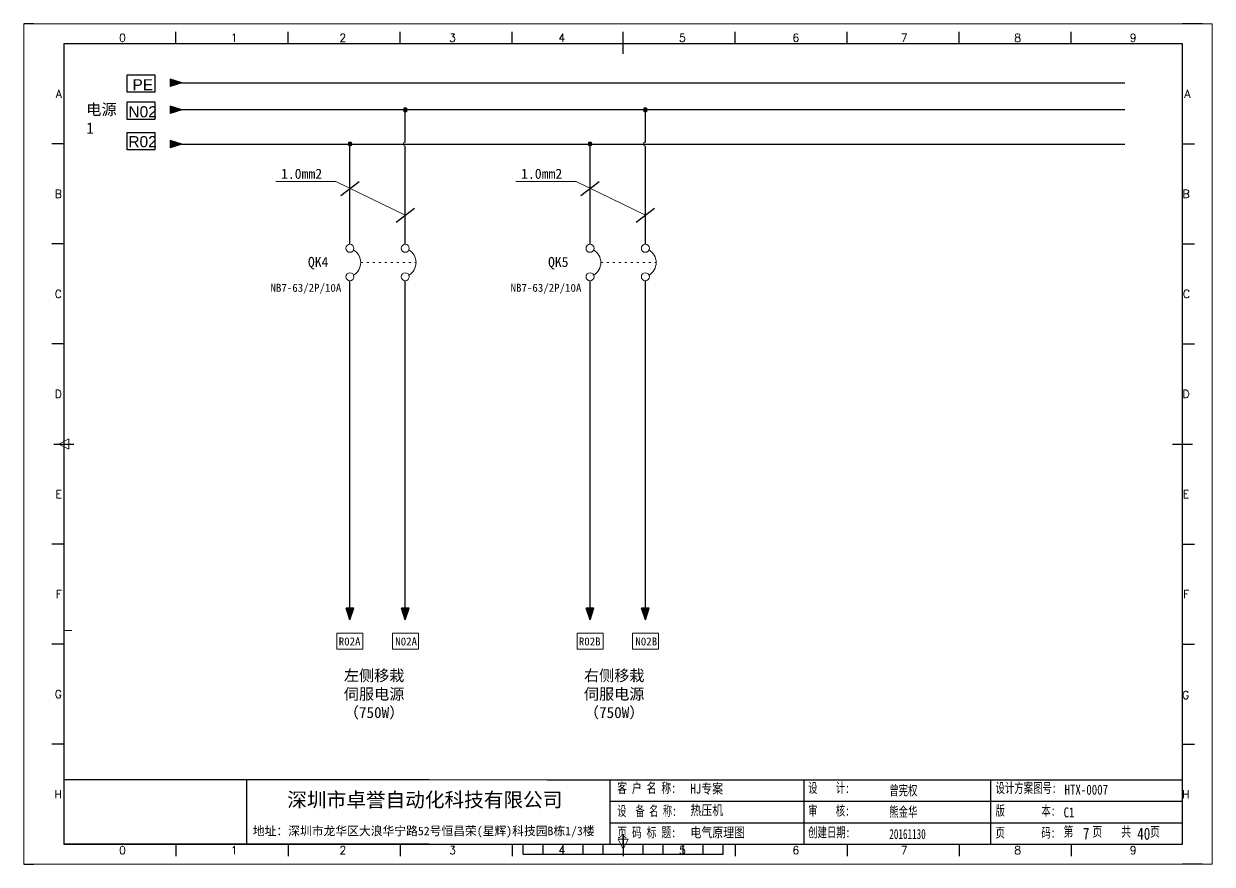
# Model space of a CAD drawing. Extents: x 35123 to 43919, y -4314 to -326.
# Drawn here: x 37620.3 to 37917.3, y -2913.9 to -2703.9 of the extents above; entities that cross this region are included whole.
import ezdxf
from ezdxf.enums import TextEntityAlignment as Align

# ---------------------------------------------------------------- set-up
doc = ezdxf.new("R2010")
doc.units = 0
doc.header["$MEASUREMENT"] = 0
doc.linetypes.add('9', pattern=[7.5, 0.5, -1, 0.5, -1, 0.5, -1, 0.5, -1, 0.5, -1])
for name, color, linetype in [('AE_BOR', 1, 'Continuous'), ('MISC', 2, 'Continuous'), ('细实线层', 7, 'Continuous')]:
    doc.layers.add(name, color=color, linetype=linetype)
doc.styles.add('Standard0.67', font='', dxfattribs={"width": 0.67})
doc.styles.add('Standard_0.8', font='SimSun.ttf', dxfattribs={"width": 0.8})
doc.styles.add('WD', font='romans.shx', dxfattribs={"bigfont": 'gbcbig.shx'})
doc.styles.add('宋', font='SimSun.ttf', dxfattribs={"width": 0.7})
doc.styles.add('样式 0', font='')
doc.styles.add('样式 8', font='arial.ttf')
doc.styles.get('Standard0.67').set_extended_font_data('FangSong_GB2312')
doc.styles.get('样式 0').set_extended_font_data('KaiTi_GB2312')

# ---------------------------------------------------------------- blocks, each defined once
blk = doc.blocks.new('gb_a2_a')
for p, q in [((584, 410), (25, 410)), ((25, 410), (25, 10)), ((584, 10), (584, 410)), ((25, 10), (584, 10))]:
    blk.add_line(p, q)
at = {"lineweight": 9, "ltscale": 0.1}
blk.add_line((25, 116.86), (29, 116.86), dxfattribs=at)
at = {"layer": 'AE_BOR', "lineweight": 30}
for p, q in [((10, 420), (4.93, 420)), ((594, 420), (584, 420)), ((4.93, 0), (10, 0)), ((594, 0), (584, 0))]:
    blk.add_line(p, q, dxfattribs=at)
at = {"layer": 'AE_BOR', "color": 1, "lineweight": 15}
for p, q in [((4.93, 420), (598.93, 420)), ((4.93, 0), (4.93, 420)), ((598.93, 420), (598.93, 0)), ((22.5, 210), (27.5, 212.5)), ((27.5, 207.5), (22.5, 210)), ((27.5, 212.5), (27.5, 207.5)), ((304.5, 7.5), (302, 12.5)), ((302, 12.5), (307, 12.5)), ((307, 12.5), (304.5, 7.5)), ((598.93, 0), (4.93, 0))]:
    blk.add_line(p, q, dxfattribs=at)
at = {"layer": 'AE_BOR'}
for p, q in [((81, 410), (81, 416)), ((137, 410), (137, 416)), ((193, 410), (193, 416)), ((249, 410), (249, 416)), ((304.5, 410), (304.5, 416)), ((360.5, 410), (360.5, 416)), ((416.5, 410), (416.5, 416)), ((472.5, 410), (472.5, 416)), ((528.5, 410), (528.5, 416)), ((25, 360), (19, 360)), ((584, 360), (590, 360)), ((25, 310), (19, 310)), ((584, 310), (590, 310)), ((25, 260), (19, 260)), ((584, 260), (590, 260)), ((25, 160), (19, 160)), ((584, 160), (590, 160)), ((25, 110), (19, 110)), ((584, 110), (590, 110)), ((25, 60), (19, 60)), ((584, 60), (590, 60)), ((81, 10), (81, 4)), ((137, 10), (137, 4)), ((193, 10), (193, 4)), ((249, 10), (249, 4)), ((304.5, 10), (304.5, 4)), ((360.5, 10), (360.5, 4)), ((416.5, 10), (416.5, 4)), ((472.5, 10), (472.5, 4)), ((528.5, 10), (528.5, 4))]:
    blk.add_line(p, q, dxfattribs=at)
at = {"layer": 'AE_BOR', "color": 2, "lineweight": 30}
for p, q in [((304.5, 405), (304.5, 415)), ((20, 210), (30, 210)), ((579, 210), (589, 210)), ((304.5, 10), (304.5, 15)), ((304.5, 15), (304.5, 5)), ((254.5, 5), (254.5, 10)), ((264.5, 5), (264.5, 10)), ((274.5, 5), (274.5, 10)), ((284.5, 5), (284.5, 10)), ((294.5, 5), (294.5, 10)), ((304.5, 10), (304.5, 5)), ((314.5, 5), (314.5, 10)), ((324.5, 5), (324.5, 10)), ((334.5, 5), (334.5, 10)), ((344.5, 5), (344.5, 10)), ((354.5, 5), (354.5, 10)), ((254.5, 5), (354.5, 5))]:
    blk.add_line(p, q, dxfattribs=at)
at = {"layer": 'AE_BOR', "style": 'WD'}
for s, p in [('0', (54.27, 411)), ('1', (110.12, 411)), ('2', (164.42, 411)), ('3', (219.22, 411)), ('4', (273.82, 411)), ('5', (334.12, 411)), ('6', (390.81, 411)), ('7', (445.01, 411)), ('8', (501.67, 411)), ('9', (559.4, 411)), ('0', (54.27, 5)), ('1', (110.12, 5)), ('2', (164.42, 5)), ('3', (219.22, 5)), ('4', (273.82, 5)), ('5', (334.12, 5)), ('6', (390.81, 5)), ('7', (445.01, 5)), ('8', (501.67, 5)), ('9', (559.4, 5))]:
    blk.add_text(s, height=4, dxfattribs=at).set_placement(p, align=Align.CENTER)
for s, p in [('A', (24, 385)), ('A', (588.05, 385)), ('B', (24, 335)), ('B', (587.67, 335)), ('C', (24, 285)), ('C', (587.86, 285)), ('D', (24, 235)), ('D', (587.67, 235)), ('E', (24, 185)), ('E', (587.48, 185)), ('F', (24, 135)), ('F', (587.48, 135)), ('F', (587.48, 135)), ('G', (24, 85)), ('G', (587.48, 84.56)), ('H', (24, 35)), ('H', (587.67, 35))]:
    blk.add_text(s, height=4, dxfattribs=at).set_placement(p, align=Align.MIDDLE_RIGHT)

msp = doc.modelspace()

# ---------------------------------------------------------------- hatches: boundary and pattern name
for points in [[(37659.739, -2725.379), (37656.821, -2724.443), (37656.821, -2726.314)], [(37659.739, -2733.944), (37656.821, -2733.009), (37656.821, -2734.88)], [(37701.774, -2852.821), (37702.709, -2849.902), (37700.839, -2849.902)], [(37715.594, -2852.821), (37716.529, -2849.902), (37714.658, -2849.902)], [(37761.774, -2852.821), (37762.709, -2849.902), (37760.839, -2849.902)], [(37775.594, -2852.821), (37776.529, -2849.902), (37774.658, -2849.902)]]:
    msp.add_hatch(color=0).paths.add_polyline_path(points)
at = {"lineweight": 0}
h = msp.add_hatch(color=0, dxfattribs=at)
edge = h.paths.add_edge_path()
edge.add_arc((37715.603, -2725.375), 0.5, 0, 360)
h = msp.add_hatch(color=0, dxfattribs=at)
edge = h.paths.add_edge_path()
edge.add_arc((37775.603, -2725.375), 0.5, 0, 360)
h = msp.add_hatch(color=0, dxfattribs=at)
edge = h.paths.add_edge_path()
edge.add_arc((37701.774, -2733.94), 0.5, 0, 360)
h = msp.add_hatch(color=0, dxfattribs=at)
edge = h.paths.add_edge_path()
edge.add_arc((37761.774, -2733.94), 0.5, 0, 360)
at = {"layer": 'MISC'}
msp.add_hatch(color=0, dxfattribs=at).paths.add_polyline_path([(37659.739, -2718.614), (37656.821, -2717.679), (37656.821, -2719.549)])

# ---------------------------------------------------------------- linework, layer by layer
at = {"color": 0}
for p, q in [((37659.739, -2725.379), (37656.821, -2724.443)), ((37656.821, -2724.443), (37656.821, -2726.314)), ((37659.739, -2725.379), (37656.821, -2726.314)), ((37895.443, -2725.375), (37659.726, -2725.375)), ((37659.739, -2733.944), (37656.821, -2733.009)), ((37656.821, -2733.009), (37656.821, -2734.88)), ((37659.739, -2733.944), (37656.821, -2734.88)), ((37659.726, -2733.94), (37895.443, -2733.94)), ((37701.774, -2852.821), (37700.839, -2849.902)), ((37702.709, -2849.902), (37700.839, -2849.902)), ((37701.774, -2852.821), (37702.709, -2849.902)), ((37715.594, -2852.821), (37714.658, -2849.902)), ((37716.529, -2849.902), (37714.658, -2849.902)), ((37715.594, -2852.821), (37716.529, -2849.902)), ((37761.774, -2852.821), (37760.839, -2849.902)), ((37762.709, -2849.902), (37760.839, -2849.902)), ((37761.774, -2852.821), (37762.709, -2849.902)), ((37775.594, -2852.821), (37774.658, -2849.902)), ((37776.529, -2849.902), (37774.658, -2849.902)), ((37775.594, -2852.821), (37776.529, -2849.902))]:
    msp.add_line(p, q, dxfattribs=at)
at = {"color": 0, "ltscale": 2}
for p, q in [((37715.603, -2733.44), (37715.603, -2725.375)), ((37775.603, -2733.44), (37775.603, -2725.375)), ((37701.774, -2758.975), (37701.774, -2733.94)), ((37715.6, -2758.975), (37715.603, -2734.44)), ((37761.774, -2758.975), (37761.774, -2733.94)), ((37775.6, -2758.975), (37775.603, -2734.44)), ((37701.774, -2849.902), (37701.774, -2768.055)), ((37715.594, -2849.902), (37715.609, -2768.084)), ((37761.774, -2849.902), (37761.774, -2768.055)), ((37775.594, -2849.902), (37775.609, -2768.084))]:
    msp.add_line(p, q, dxfattribs=at)
at = {"color": 0, "linetype": '9', "lineweight": 0}
for p, q in [((37704.459, -2763.529), (37718.287, -2763.529)), ((37764.459, -2763.529), (37778.287, -2763.529))]:
    msp.add_line(p, q, dxfattribs=at)
at = {"ltscale": 2}
for p, q in [((37721.595, -2892.785), (37630.29, -2892.785)), ((37751.057, -2892.785), (37909.79, -2892.785)), ((37766.755, -2892.785), (37766.755, -2908.87)), ((37815.321, -2908.87), (37815.321, -2892.785)), ((37861.901, -2908.87), (37861.901, -2892.785)), ((37721.595, -2908.87), (37630.29, -2908.87)), ((37879.792, -2908.87), (37909.79, -2908.87))]:
    msp.add_line(p, q, dxfattribs=at)
for p, q in [((37675.942, -2892.785), (37675.942, -2908.87)), ((37766.755, -2898.146), (37811.007, -2898.146)), ((37811.007, -2898.146), (37879.792, -2898.146)), ((37879.792, -2898.146), (37909.79, -2898.146)), ((37766.755, -2903.508), (37811.007, -2903.508)), ((37811.007, -2903.508), (37879.792, -2903.508)), ((37879.792, -2903.508), (37909.79, -2903.508)), ((37751.057, -2908.87), (37811.007, -2908.87)), ((37811.007, -2908.87), (37879.792, -2908.87))]:
    msp.add_line(p, q)
at = {"lineweight": 9, "ltscale": 0.1}
for p, q in [((37721.595, -2892.785), (37751.057, -2892.785)), ((37721.595, -2908.87), (37751.057, -2908.87)), ((37749.699, -2908.87), (37749.699, -2908.87)), ((37749.699, -2908.87), (37749.699, -2908.87))]:
    msp.add_line(p, q, dxfattribs=at)
at = {"color": 0, "lineweight": -3}
for points in [[(37646.077, -2716.641), (37653.017, -2716.641), (37653.017, -2720.993), (37646.077, -2720.993)], [(37646.077, -2723.405), (37653.017, -2723.405), (37653.017, -2727.758), (37646.077, -2727.758)], [(37646.077, -2731.016), (37653.017, -2731.016), (37653.017, -2735.368), (37646.077, -2735.368)]]:
    msp.add_lwpolyline(points, close=True, dxfattribs=at)
at = {"color": 0, "lineweight": 0}
for points in [[(37698.511, -2856.1), (37705.011, -2856.1), (37705.011, -2860.1), (37698.511, -2860.1)], [(37712.395, -2856.1), (37718.895, -2856.1), (37718.895, -2860.1), (37712.395, -2860.1)], [(37758.511, -2856.1), (37765.011, -2856.1), (37765.011, -2860.1), (37758.511, -2860.1)], [(37772.395, -2856.1), (37778.895, -2856.1), (37778.895, -2860.1), (37772.395, -2860.1)]]:
    msp.add_lwpolyline(points, close=True, dxfattribs=at)
for centre, radius in [((37715.603, -2725.375), 0.5), ((37775.603, -2725.375), 0.5), ((37701.774, -2733.94), 0.5), ((37761.774, -2733.94), 0.5), ((37701.761, -2759.975), 1), ((37715.59, -2759.975), 1), ((37761.761, -2759.975), 1), ((37775.59, -2759.975), 1), ((37701.761, -2767.084), 1), ((37715.59, -2767.084), 1), ((37761.761, -2767.084), 1), ((37775.59, -2767.084), 1)]:
    msp.add_circle(centre, radius, dxfattribs=at)
for centre, radius, start, end in [((37715.603, -2733.94), 0.5, 90, 270), ((37775.603, -2733.94), 0.5, 90, 270), ((37700.768, -2763.529), 3.691, 301.18201, 58.81799), ((37714.597, -2763.529), 3.691, 301.18201, 58.81799), ((37760.768, -2763.529), 3.691, 301.18201, 58.81799), ((37774.597, -2763.529), 3.691, 301.18201, 58.81799)]:
    msp.add_arc(centre, radius, start, end, dxfattribs=at)
at = {"layer": 'MISC', "color": 0}
for p, q in [((37659.739, -2718.614), (37656.821, -2717.679)), ((37656.821, -2717.679), (37656.821, -2719.549)), ((37659.739, -2718.614), (37656.821, -2719.549)), ((37659.739, -2718.61), (37895.443, -2718.61))]:
    msp.add_line(p, q, dxfattribs=at)
at = {"layer": '细实线层', "color": 0, "lineweight": 0}
for p, q in [((37698.267, -2743.31), (37683.219, -2743.31)), ((37715.601, -2751.701), (37698.267, -2743.31)), ((37758.267, -2743.31), (37743.219, -2743.31)), ((37775.601, -2751.701), (37758.267, -2743.31))]:
    msp.add_line(p, q, dxfattribs=at)
at = {"layer": '细实线层', "color": 0, "linetype": 'ByBlock'}
for p, q in [((37699.463, -2746.741), (37704.085, -2743.275)), ((37759.463, -2746.741), (37764.085, -2743.275)), ((37713.29, -2753.433), (37717.912, -2749.967)), ((37773.29, -2753.433), (37777.912, -2749.967))]:
    msp.add_line(p, q, dxfattribs=at)

# ---------------------------------------------------------------- block references
at = {"xscale": 0.5, "yscale": 0.5, "zscale": 0.5}
msp.add_blockref('gb_a2_a', (37617.79, -2913.87), dxfattribs=at)

# ---------------------------------------------------------------- texts
at = {"color": 0}
for p in [(37684.536, -2742.61), (37744.536, -2742.61)]:
    msp.add_text('1.0mm2', height=2.52, dxfattribs=at).set_placement(p)
at = {"color": 0, "char_height": 2.772, "width": 4.96666, "attachment_point": 1, "style": '样式 8'}
for s, insert in [('N02', (37646.404, -2724.475)), ('R02', (37646.391, -2731.935))]:
    msp.add_mtext(s, dxfattribs=dict(at, insert=insert))
at = {"color": 0, "char_height": 2.772, "width": 24.98977, "attachment_point": 1}
for s, insert in [('{\\fSimSun|b0|i0|c134|p2;左侧移栽\\P伺服电源\\P（750W）}', (37700.246, -2865.33)), ('{\\fSimSun|b0|i0|c134|p2;右侧移栽\\P伺服电源\\P（750W）}', (37760.246, -2865.33))]:
    msp.add_mtext(s, dxfattribs=dict(at, insert=insert))
at = {"attachment_point": 7}
for s, insert, char_height, width in [('{\\fSimSun|b0|i0|c134|p2;深圳市卓誉自动化科技有限公司}', (37686.111, -2899.958), 3.6, 80.67766), ('{\\fSimSun|b0|i0|c134|p2;地址：深圳市龙华区大浪华宁路52号恒昌荣(星辉)科技园B栋1/3楼}', (37677.498, -2907.218), 2.16, 89.25675)]:
    msp.add_mtext(s, dxfattribs=dict(at, insert=insert, char_height=char_height, width=width))
at = {"ltscale": 2, "attachment_point": 1}
for s, insert, char_height, width, style in [('{\\fSimSun|b0|i0|c134|p2;\\W0.72;客 户 名 称:}', (37768.558, -2893.553), 2.5, 16.24768, 'Standard0.67'), ('HJ专案', (37786.846, -2893.727), 2.5, 33.90777, 'Standard_0.8'), ('{\\fSimSun|b0|i0|c134|p2;设    计:}', (37816.273, -2893.553), 2.5, 12.03121, 'Standard0.67'), ('{\\fSimSun|b0|i0|c134|p2;曾宪权}', (37836.55, -2894.155), 2.5, 12.03121, 'Standard0.67'), ('{\\fSimSun|b0|i0|c134|p2;设计方案图号:}', (37863.106, -2893.553), 2.5, 15.1644, 'Standard0.67'), ('{\\f@SimSun|b0|i0|c134|p2;HTX-0007}', (37880.344, -2893.994), 2.5, 33.90777, 'Standard_0.8'), ('{\\fSimSun|b0|i0|c134|p2;\\W0.66;设  备 名 称:}', (37768.558, -2899.282), 2.5, 15.12342, 'Standard0.67'), ('{\\fSimSun|b0|i0|c134|p2;热压机}', (37786.846, -2899.115), 2.5, 33.90777, 'Standard_0.8'), ('{\\fSimSun|b0|i0|c134|p2;审    核:}', (37816.273, -2899.227), 2.5, 12.03121, 'Standard0.67'), ('{\\fSimSun|b0|i0|c134|p2;熊金华}', (37836.55, -2899.517), 2.5, 12.03121, 'Standard0.67'), ('{\\fSimSun|b0|i0|c134|p2;版        本:}', (37863.106, -2899.227), 2.5, 16.84978, 'Standard0.67'), ('C1', (37880.104, -2899.667), 2.5, 5.97175, 'Standard_0.8'), ('{\\fSimSun|b0|i0|c134|p2;\\W0.72;页 码 标 题:}', (37768.558, -2904.65), 2.5, 15.12342, 'Standard0.67'), ('{\\fSimSun|b0|i0|c134|p2;电气原理图}', (37786.846, -2904.663), 2.5, 33.90777, 'Standard_0.8'), ('{\\fSimSun|b0|i0|c134|p2;创建日期:}', (37816.273, -2904.634), 2.5, 12.03121, 'Standard0.67'), ('{\\fSimSun|b0|i0|c134|p2;页        码:}', (37863.106, -2904.713), 2.5, 15.72579, 'Standard0.67'), ('第    页    共    页', (37880.102, -2904.468), 2.5, 33.90777, '宋'), ('{\\fSimSun|b0|i0|c134|p2;20161130}', (37836.55, -2905.075), 2.5, 12.03121, 'Standard0.67'), ('7', (37884.936, -2904.773), 3, 3.76639, 'Standard_0.8'), ('40', (37898.509, -2904.748), 3, 3.76639, 'Standard_0.8')]:
    msp.add_mtext(s, dxfattribs=dict(at, insert=insert, char_height=char_height, width=width, style=style))
at = {"layer": 'MISC', "color": 0, "attachment_point": 1}
for s, insert, char_height, width, style in [('PE', (37647.421, -2717.711), 2.772, 4.96666, '样式 8'), ('{\\fSimSun|b0|i0|c134|p2;电源\\P1}', (37635.86, -2723.869), 2.8, 10.7486, '样式 0'), ('{\\fSimSun|b0|i0|c134|p2;QK4}', (37691.272, -2762.132), 2.5, 5.01683, '样式 0'), ('{\\fSimSun|b0|i0|c134|p2;QK5}', (37751.272, -2762.132), 2.5, 5.01683, '样式 0'), ('{\\fSimSun|b0|i0|c134|p2;NB7-63/2P/10A}', (37681.919, -2768.837), 2, 5.01683, '样式 0'), ('{\\fSimSun|b0|i0|c134|p2;NB7-63/2P/10A}', (37741.919, -2768.837), 2, 5.01683, '样式 0'), ('{\\fNSimSun|b0|i0|c134|p49;R02A}', (37698.965, -2857.21), 2, 5.01683, '样式 0'), ('\\pi0.7207;{\\fNSimSun|b0|i0|c134|p49;N02A}', (37712.372, -2857.21), 2, 5.01683, '样式 0'), ('{\\fNSimSun|b0|i0|c134|p49;R02B}', (37758.965, -2857.21), 2, 5.01683, '样式 0'), ('\\pi0.7207;{\\fNSimSun|b0|i0|c134|p49;N02B}', (37772.372, -2857.21), 2, 5.01683, '样式 0')]:
    msp.add_mtext(s, dxfattribs=dict(at, insert=insert, char_height=char_height, width=width, style=style))

doc.saveas('drawing.dxf')
